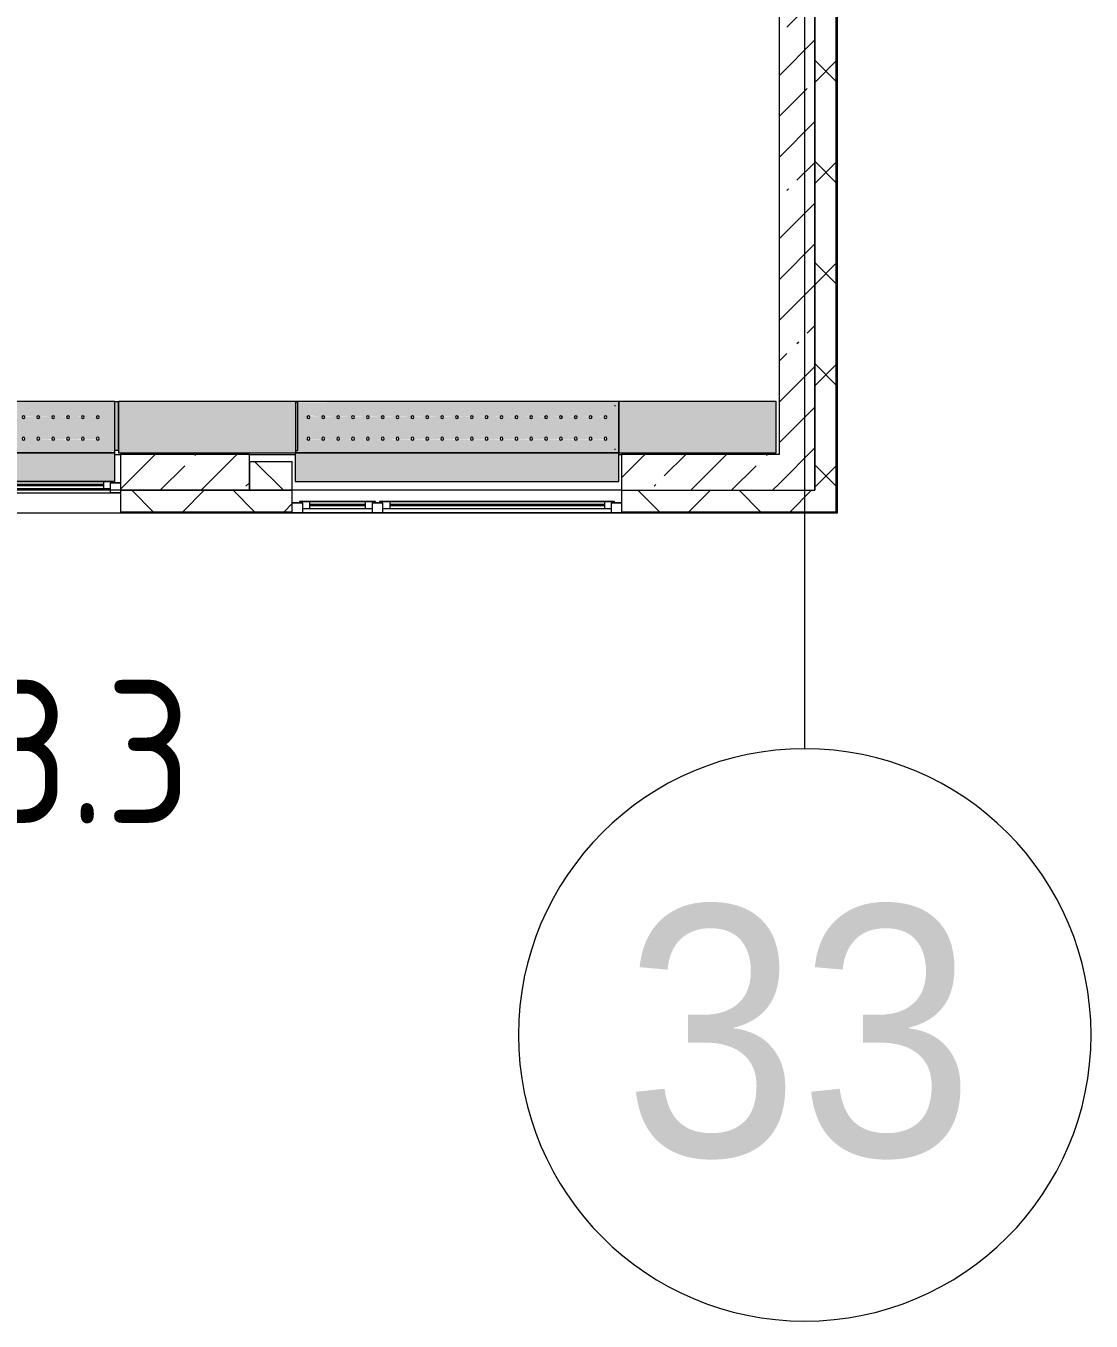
# Model space of a CAD drawing. Header units: millimetres. Extents: x 63482 to 319368, y -8553 to 29000.
# Drawn here: x 254357 to 261799, y -5906 to 3146 of the extents above; entities that cross this region are included whole.
import ezdxf

# ---------------------------------------------------------------- set-up
doc = ezdxf.new("R2010")
doc.units = ezdxf.units.MM
for name, color, linetype, lineweight in [('A-GLAZ-2', 7, 'Continuous', 5), ('A-WALL', 7, 'Continuous', 9), ('A-WALL-4', 7, 'Continuous', 5), ('I-WALL-2', 7, 'Continuous', 5), ('S-COLS', 7, 'Continuous', 5), ('Знаки', 7, 'Continuous', 5), ('Оси', 7, 'Continuous', 9), ('Оси-1', 7, 'Continuous', 20)]:
    doc.layers.add(name, color=color, linetype=linetype, lineweight=lineweight)
doc.layers.add('G-ANNO-TEXT-1', color=7, linetype='Continuous', lineweight=9, true_color=0x3c3c3c)
doc.layers.add('Знаки-2', color=7, linetype='Continuous', lineweight=5, true_color=0xd7cfbf)
doc.styles.add('Arial_1', font='arial.ttf', dxfattribs={"width": 0.9, "height": 1750})
doc.styles.add('GOST Common_4', font='GOST_Common.ttf', dxfattribs={"width": 0.9, "height": 1000})
pattern_1 = [(45, (134788.6, 0), (-353.5534, 353.5534), []), (135, (134788.6, 0), (-353.5534, -353.5534), [])]
pattern_2 = [(45, (134788.6, 0), (-285.1231, 285.1231), []), (45, (135073.7, 0), (-285.1231, 285.1231), [504.031, -100.806, 16.764, -84.042])]

# ---------------------------------------------------------------- blocks, each defined once
blk = doc.blocks.new('120_Окно_СКБ_2Ст_Фрамуга сверху - 120_Окно_СКБ_2Ст_2300х2500_h_ ДОО-22877115-Общий план 3 этажа с размещением фрагментов 3_1-3_8')
at = {"layer": 'A-GLAZ-2'}
for p, q in [((-1150, 13), (-1150, 83)), ((-1150, 83), (-1080, 83)), ((1150, 83), (-1150, 83)), ((-1080, 13), (-1150, 13)), ((-1150, 13), (-1100, 13)), ((-1080, 13), (-1100, 13)), ((-1100, 13), (-1100, 3)), ((-1100, 3), (540, 3)), ((540, 3), (-1100, 3)), ((-1080, 83), (-1080, 13)), ((-1080, 83), (1080, 83)), ((520, 53), (-1080, 53)), ((-1080, 53), (-1080, 13)), ((-1030, 3), (-1030, 53)), ((-1030, 33), (470, 33)), ((470, 23), (-1030, 23)), ((470, 3), (470, 53)), ((520, 13), (520, 83)), ((520, 83), (590, 83)), ((520, 13), (520, 53)), ((590, 13), (520, 13)), ((540, 13), (520, 13)), ((540, 13), (570, 13)), ((540, 13), (570, 13)), ((540, 3), (540, 13)), ((590, 13), (570, 13)), ((570, 13), (570, 3)), ((570, 3), (1100, 3)), ((1100, 3), (570, 3)), ((590, 83), (590, 13)), ((1080, 53), (590, 53)), ((590, 53), (590, 13)), ((640, 3), (640, 53)), ((640, 33), (1030, 33)), ((1030, 23), (640, 23)), ((1030, 3), (1030, 53)), ((1080, 13), (1080, 83)), ((1080, 83), (1150, 83)), ((1080, 13), (1080, 53)), ((1150, 13), (1080, 13)), ((1100, 13), (1080, 13)), ((1100, 13), (1150, 13)), ((1100, 3), (1100, 13)), ((1150, 83), (1150, 13))]:
    blk.add_line(p, q, dxfattribs=at)
blk = doc.blocks.new('120_Окно_СКБ_1Ст - 120_Окно_СКБ_1Ст 900х2500_h_ с форточкой-V93-Общий план 3 этажа с размещением фрагментов 3_1-3_8')
at = {"layer": 'A-GLAZ-2'}
for p, q in [((-450, -127), (-450, -57)), ((-450, -57), (-380, -57)), ((450, -57), (-450, -57)), ((-380, -57), (-380, -127)), ((380, -87), (-380, -87)), ((-380, -87), (-380, -127)), ((-330, -137), (-330, -87)), ((330, -137), (330, -87)), ((380, -127), (380, -57)), ((380, -57), (450, -57)), ((380, -127), (380, -87)), ((450, -57), (450, -127)), ((-380, -127), (-450, -127)), ((-450, -127), (-400, -127)), ((-380, -127), (-400, -127)), ((-400, -127), (-400, -137)), ((-400, -137), (400, -137)), ((400, -137), (-400, -137)), ((-330, -107), (330, -107)), ((330, -117), (-330, -117)), ((450, -127), (380, -127)), ((400, -127), (380, -127)), ((400, -127), (450, -127)), ((400, -137), (400, -127))]:
    blk.add_line(p, q, dxfattribs=at)
blk = doc.blocks.new('Зашивка радиатора_ с перфорацией М7_1 - Зашивка радиатора_ с перфорацией М7_1-V260-Общий план 3 этажа с размещением фрагментов 3_1-3_8')
at = {"layer": 'Знаки-2'}
blk.add_hatch(color=256, dxfattribs=at).paths.add_polyline_path([(-205.2, 380), (-370, 380), (-370, 180), (1890, 180), (1885, 380), (294.7, 380)])
h = blk.add_hatch(color=256, dxfattribs=at)
h.paths.add_polyline_path([(1885, 180), (-370, 180), (-370, -179.9), (1873, -174.2), (1877, 163.9), (1885, 165.1), (1885, 179.6)])
h.paths.add_polyline_path([(863.7, 90.4), (1806.2, 85.4), (1806.2, 75.4), (1797.5, 70.4), (1788.8, 75.4), (1788.8, 85.4), (1792.5, 89), (1702.4, 85.4), (1702.4, 75.4), (1693.7, 70.4), (1685.1, 75.4), (1685.1, 85.4), (1688.7, 89), (1598.7, 85.4), (1598.7, 75.4), (1590, 70.4), (1581.3, 75.4), (1581.3, 85.4), (1585, 89), (1494.9, 85.4), (1494.9, 75.4), (1486.2, 70.4), (1477.6, 75.4), (1477.6, 85.4), (1481.2, 89), (1391.2, 85.4), (1391.2, 75.4), (1382.5, 70.4), (1373.8, 75.4), (1373.8, 85.4), (1377.5, 89), (1287.4, 85.4), (1287.4, 75.4), (1278.7, 70.4), (1270.1, 75.4), (1270.1, 85.4), (1273.7, 89), (1183.7, 85.4), (1183.7, 75.4), (1175, 70.4), (1166.3, 75.4), (1166.3, 85.4), (1170, 89), (1079.9, 85.4), (1079.9, 75.4), (1071.2, 70.4), (1062.6, 75.4), (1062.6, 85.4), (1066.2, 89), (976.2, 85.4), (976.2, 75.4), (967.5, 70.4), (958.8, 75.4), (958.8, 85.4), (962.5, 89), (872.4, 85.4), (872.4, 75.4), (863.7, 70.4), (855.1, 75.4), (855.1, 85.4), (858.7, 89), (768.7, 85.4), (768.7, 75.4), (760, 70.4), (751.3, 75.4), (751.3, 85.4), (755, 89), (664.9, 85.4), (664.9, 75.4), (656.2, 70.4), (647.6, 75.4), (647.6, 85.4), (651.2, 89), (561.2, 85.4), (561.2, 75.4), (552.5, 70.4), (543.8, 75.4), (543.8, 85.4), (547.5, 89), (457.4, 85.4), (457.4, 75.4), (448.7, 70.4), (440.1, 75.4), (440.1, 85.4), (443.7, 89), (353.7, 85.4), (353.7, 75.4), (345, 70.4), (336.3, 75.4), (336.3, 85.4), (340, 89), (249.9, 85.4), (249.9, 75.4), (241.2, 70.4), (232.6, 75.4), (232.6, 85.4), (236.2, 89), (146.2, 85.4), (146.2, 75.4), (137.5, 70.4), (128.8, 75.4), (128.8, 85.4), (132.5, 89), (42.4, 85.4), (42.4, 75.4), (33.7, 70.4), (25.1, 75.4), (25.1, 85.4), (28.7, 89), (-61.3, 85.4), (-61.3, 75.4), (-70, 70.4), (-78.7, 75.4), (-78.7, 85.4), (-75, 89), (-165.1, 85.4), (-165.1, 75.4), (-173.8, 70.4), (-182.4, 75.4), (-182.4, 85.4), (-178.8, 89), (-268.8, 85.4), (-268.8, 75.4), (-277.5, 70.4), (-286.2, 75.4), (-286.2, 85.4), (-277.5, 90.4), (-274.9, 90), (794.7, 90.4)])
h.paths.add_polyline_path([(-173.8, -59.6), (-165.1, -64.6), (-165.1, -74.6), (-168.8, -78.3), (-78.7, -74.6), (-78.7, -64.6), (-70, -59.6), (-61.3, -64.6), (-61.3, -74.6), (-65, -78.3), (25.1, -74.6), (25.1, -64.6), (33.7, -59.6), (42.4, -64.6), (42.4, -74.6), (38.7, -78.3), (128.8, -74.6), (128.8, -64.6), (137.5, -59.6), (146.2, -64.6), (146.2, -74.6), (142.5, -78.3), (232.6, -74.6), (232.6, -64.6), (241.2, -59.6), (249.9, -64.6), (249.9, -74.6), (246.2, -78.3), (336.3, -74.6), (336.3, -64.6), (345, -59.6), (353.7, -64.6), (353.7, -74.6), (350, -78.3), (440.1, -74.6), (440.1, -64.6), (448.7, -59.6), (457.4, -64.6), (457.4, -74.6), (453.7, -78.3), (543.8, -74.6), (543.8, -64.6), (552.5, -59.6), (561.2, -64.6), (561.2, -74.6), (557.5, -78.3), (647.6, -74.6), (647.6, -64.6), (656.2, -59.6), (664.9, -64.6), (664.9, -74.6), (661.2, -78.3), (751.3, -74.6), (751.3, -64.6), (760, -59.6), (768.7, -64.6), (768.7, -74.6), (765, -78.3), (855.1, -74.6), (855.1, -64.6), (863.7, -59.6), (872.4, -64.6), (872.4, -74.6), (868.7, -78.3), (958.8, -74.6), (958.8, -64.6), (967.5, -59.6), (976.2, -64.6), (976.2, -74.6), (972.5, -78.3), (1062.6, -74.6), (1062.6, -64.6), (1071.2, -59.6), (1079.9, -64.6), (1079.9, -74.6), (1076.2, -78.3), (1166.3, -74.6), (1166.3, -64.6), (1175, -59.6), (1183.7, -64.6), (1183.7, -74.6), (1180, -78.3), (1270.1, -74.6), (1270.1, -64.6), (1278.7, -59.6), (1287.4, -64.6), (1287.4, -74.6), (1283.7, -78.3), (1373.8, -74.6), (1373.8, -64.6), (1382.5, -59.6), (1391.2, -64.6), (1391.2, -74.6), (1387.5, -78.3), (1477.6, -74.6), (1477.6, -64.6), (1486.2, -59.6), (1494.9, -64.6), (1494.9, -74.6), (1491.2, -78.3), (1581.3, -74.6), (1581.3, -64.6), (1590, -59.6), (1598.7, -64.6), (1598.7, -74.6), (1595, -78.3), (1685.1, -74.6), (1685.1, -64.6), (1693.7, -59.6), (1702.4, -64.6), (1702.4, -74.6), (1698.7, -78.3), (1788.8, -74.6), (1788.8, -64.6), (1797.5, -59.6), (1806.2, -64.6), (1806.2, -74.6), (1797.5, -79.6), (1794.7, -79.3), (-286.2, -74.6), (-286.2, -64.6), (-277.5, -59.6), (-268.8, -64.6), (-268.8, -74.6), (-272.5, -78.3), (-182.4, -74.6), (-182.4, -64.6), (-176.3, -60)])
at = {"layer": 'Знаки'}
for p, q in [((1890, 380), (-370, 380)), ((-370, 380), (-370, 180)), ((1890, 180), (1890, 380)), ((-370, 180), (1885, 180)), ((1885, 180), (-370, 180)), ((-370, 180), (-370, -179.9)), ((-370, -179.9), (1885, -179.9))]:
    blk.add_line(p, q, dxfattribs=at)
for centre, start, end in [((-277.5, 80.4), 0, 180), ((-277.5, 80.4), 180, 360), ((-173.8, 80.4), 0, 180), ((-173.8, 80.4), 180, 0), ((-70, 80.4), 0, 180), ((-70, 80.4), 180, 0), ((33.7, 80.4), 0, 180), ((33.7, 80.4), 180, 360), ((137.5, 80.4), 0, 180), ((137.5, 80.4), 180, 0), ((241.2, 80.4), 0, 180), ((241.2, 80.4), 180, 0), ((345, 80.4), 0, 180), ((345, 80.4), 180, 0), ((448.7, 80.4), 0, 180), ((448.7, 80.4), 180, 0), ((552.5, 80.4), 0, 180), ((552.5, 80.4), 180, 360), ((656.2, 80.4), 0, 180), ((656.2, 80.4), 180, 0), ((760, 80.4), 0, 180), ((760, 80.4), 180, 0), ((863.7, 80.4), 0, 180), ((863.7, 80.4), 180, 0), ((967.5, 80.4), 0, 180), ((967.5, 80.4), 180, 0), ((1071.2, 80.4), 0, 180), ((1071.2, 80.4), 180, 0), ((1175, 80.4), 0, 180), ((1175, 80.4), 180, 0), ((1278.7, 80.4), 0, 180), ((1278.7, 80.4), 180, 0), ((1382.5, 80.4), 0, 180), ((1382.5, 80.4), 180, 0), ((1486.2, 80.4), 0, 180), ((1486.2, 80.4), 180, 360), ((1590, 80.4), 0, 180), ((1590, 80.4), 180, 0), ((1693.7, 80.4), 0, 180), ((1693.7, 80.4), 180, 360), ((1797.5, 80.4), 0, 180), ((1797.5, 80.4), 180, 0), ((-277.5, -69.6), 0, 180), ((-277.5, -69.6), 180, 0), ((-173.8, -69.6), 0, 180), ((-173.8, -69.6), 180, 0), ((-70, -69.6), 0, 180), ((-70, -69.6), 180, 0), ((33.7, -69.6), 0, 180), ((33.7, -69.6), 180, 0), ((137.5, -69.6), 0, 180), ((137.5, -69.6), 180, 0), ((241.2, -69.6), 0, 180), ((241.2, -69.6), 180, 0), ((345, -69.6), 0, 180), ((345, -69.6), 180, 0), ((448.7, -69.6), 0, 180), ((448.7, -69.6), 180, 0), ((552.5, -69.6), 0, 180), ((552.5, -69.6), 180, 0), ((656.2, -69.6), 0, 180), ((656.2, -69.6), 180, 0), ((760, -69.6), 0, 180), ((760, -69.6), 180, 0), ((863.7, -69.6), 0, 180), ((863.7, -69.6), 180, 0), ((967.5, -69.6), 0, 180), ((967.5, -69.6), 180, 0), ((1071.2, -69.6), 0, 180), ((1071.2, -69.6), 180, 0), ((1175, -69.6), 0, 180), ((1175, -69.6), 180, 0), ((1278.7, -69.6), 0, 180), ((1278.7, -69.6), 180, 0), ((1382.5, -69.6), 0, 180), ((1382.5, -69.6), 180, 0), ((1486.2, -69.6), 0, 180), ((1486.2, -69.6), 180, 0), ((1590, -69.6), 0, 180), ((1590, -69.6), 180, 0), ((1693.7, -69.6), 0, 180), ((1693.7, -69.6), 180, 0), ((1797.5, -69.6), 0, 180), ((1797.5, -69.6), 180, 0)]:
    blk.add_arc(centre, 10, start, end, dxfattribs=at)
blk = doc.blocks.new('Зашивка радиатора_ с перфорацией М1_1 - Зашивка радиатора_ с перфорацией М1_1-V261-Общий план 3 этажа с размещением фрагментов 3_1-3_8')
at = {"layer": 'Знаки-2'}
blk.add_hatch(color=256, dxfattribs=at).paths.add_polyline_path([(380.2, 380), (380.2, 379.3), (-430, 379.3), (-430, 180), (430, 180), (430, 380)])
h = blk.add_hatch(color=256, dxfattribs=at)
h.paths.add_polyline_path([(-285.1, 180), (-430, 180), (-430, -179.9), (430.2, -179.9), (430.2, 180), (214.9, 180)])
h.paths.add_polyline_path([(1, 90.4), (320.9, 85.4), (320.9, 75.4), (312.2, 70.4), (303.6, 75.4), (303.6, 85.4), (307.2, 89), (217.2, 85.4), (217.2, 75.4), (208.5, 70.4), (199.8, 75.4), (199.8, 85.4), (203.5, 89), (113.4, 85.4), (113.4, 75.4), (104.7, 70.4), (96.1, 75.4), (96.1, 85.4), (99.7, 89), (9.7, 85.4), (9.7, 75.4), (1, 70.4), (-7.7, 75.4), (-7.7, 85.4), (-4, 89), (-94.1, 85.4), (-94.1, 75.4), (-102.8, 70.4), (-111.4, 75.4), (-111.4, 85.4), (-107.8, 89), (-197.8, 85.4), (-197.8, 75.4), (-206.5, 70.4), (-215.2, 75.4), (-215.2, 85.4), (-211.5, 89), (-301.6, 85.4), (-301.6, 75.4), (-310.3, 70.4), (-318.9, 75.4), (-318.9, 85.4), (-310.3, 90.4), (-285.1, 90), (-102.8, 90.4)])
h.paths.add_polyline_path([(-206.5, -59.6), (-197.8, -64.6), (-197.8, -74.6), (-201.5, -78.3), (-111.4, -74.6), (-111.4, -64.6), (-102.8, -59.6), (-94.1, -64.6), (-94.1, -74.6), (-97.8, -78.3), (-7.7, -74.6), (-7.7, -64.6), (1, -59.6), (9.7, -64.6), (9.7, -74.6), (6, -78.3), (96.1, -74.6), (96.1, -64.6), (104.7, -59.6), (113.4, -64.6), (113.4, -74.6), (109.7, -78.3), (199.8, -74.6), (199.8, -64.6), (208.5, -59.6), (217.2, -64.6), (217.2, -74.6), (214.9, -78.3), (303.6, -74.6), (303.6, -64.6), (312.2, -59.6), (320.9, -64.6), (320.9, -74.6), (312.2, -79.6), (309.7, -79.3), (-318.9, -74.6), (-318.9, -64.6), (-310.3, -59.6), (-301.6, -64.6), (-301.6, -74.6), (-305.3, -78.3), (-215.2, -74.6), (-215.2, -64.6), (-209.1, -60)])
at = {"layer": 'Знаки'}
for p, q in [((-419.8, 380), (-430, 380)), ((-430, 380), (-430, 180)), ((430, 380), (380.2, 380)), ((430, 180), (430, 380)), ((-430, 180), (430, 180)), ((430.2, 180), (-430, 180)), ((-430, 180), (-430, -179.9)), ((-430, -179.9), (430.2, -179.9))]:
    blk.add_line(p, q, dxfattribs=at)
for centre, start, end in [((-310.3, 80.4), 180, 0), ((-310.3, 80.4), 0, 180), ((-206.5, 80.4), 0, 180), ((-206.5, 80.4), 180, 360), ((-102.8, 80.4), 0, 180), ((-102.8, 80.4), 180, 0), ((1, 80.4), 0, 180), ((1, 80.4), 180, 0), ((104.7, 80.4), 0, 180), ((104.7, 80.4), 180, 360), ((208.5, 80.4), 0, 180), ((208.5, 80.4), 180, 0), ((312.2, 80.4), 0, 180), ((312.2, 80.4), 180, 0), ((-310.3, -69.6), 0, 180), ((-310.3, -69.6), 180, 0), ((-206.5, -69.6), 0, 180), ((-206.5, -69.6), 180, 0), ((-102.8, -69.6), 0, 180), ((-102.8, -69.6), 180, 0), ((1, -69.6), 0, 180), ((1, -69.6), 180, 0), ((104.7, -69.6), 0, 180), ((104.7, -69.6), 180, 0), ((208.5, -69.6), 0, 180), ((208.5, -69.6), 180, 0), ((312.2, -69.6), 0, 180), ((312.2, -69.6), 180, 0)]:
    blk.add_arc(centre, 10, start, end, dxfattribs=at)
blk = doc.blocks.new('Зашивка без перфорации М3 - М3_28-31190846-Общий план 3 этажа с размещением фрагментов 3_1-3_8')
at = {"layer": 'Знаки-2'}
blk.add_hatch(color=256, dxfattribs=at).paths.add_polyline_path([(-20.3, 180), (-430, 180), (-430, -179.9), (810.2, -179.9), (810.2, 180), (479.7, 180)])
at = {"layer": 'Знаки'}
for p, q in [((810.2, 180), (-430, 180)), ((-430, 180), (-430, -179.9)), ((810.2, -179.9), (810.2, 180)), ((-430, -179.9), (810.2, -179.9))]:
    blk.add_line(p, q, dxfattribs=at)
blk = doc.blocks.new('Зашивка_ торцевая панель - Зашивка_ торцевая панель Т2-V264-Общий план 3 этажа с размещением фрагментов 3_1-3_8')
at = {"layer": 'Знаки'}
for p, q in [((-430, 151.2), (-430, 158.5)), ((-430, -153.4), (-430, -146.4))]:
    blk.add_line(p, q, dxfattribs=at)
blk = doc.blocks.new('Зашивка_ опоясывающая панель - Зашивка_ опоясывающая панель-V276-Общий план 3 этажа с размещением фрагментов 3_1-3_8')
at = {"layer": 'Знаки-2'}
blk.add_hatch(color=256, dxfattribs=at).paths.add_polyline_path([(-430, -160), (-406, -160), (-406, 180), (-430, 180), (-430, -19.5)])
at = {"layer": 'Знаки'}
for p, q in [((-430, -160), (-430, 180)), ((-430, 180), (-406, 180)), ((-406, 180), (-406, -160)), ((-430, -160), (-406, -160))]:
    blk.add_line(p, q, dxfattribs=at)
blk = doc.blocks.new('Зашивка_ опоясывающая панель - Зашивка_ опоясывающая панель-V268-Общий план 3 этажа с размещением фрагментов 3_1-3_8')
at = {"layer": 'Знаки-2'}
blk.add_hatch(color=256, dxfattribs=at).paths.add_polyline_path([(-406, -160), (-406, 180), (-418, 180), (-418, -160)])
at = {"layer": 'Знаки'}
for p, q in [((-418, 180), (-406, 180)), ((-406, 180), (-406, -160)), ((-418, -160), (-406, -160))]:
    blk.add_line(p, q, dxfattribs=at)
blk = doc.blocks.new('Зашивка без перфорации М3_2_1 - М3_2_21-32618587-Общий план 3 этажа с размещением фрагментов 3_1-3_8')
at = {"layer": 'Знаки-2'}
blk.add_hatch(color=256, dxfattribs=at).paths.add_polyline_path([(-430, 180), (-430, -179.9), (670.2, -179.9), (670.2, 180), (-164.9, 180)])
at = {"layer": 'Знаки'}
for p, q in [((670.2, 180), (-430, 180)), ((-430, 180), (-430, -179.9)), ((670.2, -179.9), (670.2, 180)), ((-430, -179.9), (670.2, -179.9))]:
    blk.add_line(p, q, dxfattribs=at)
blk = doc.blocks.new('Ось сетки - D8-29747960-Общий план 3 этажа с размещением фрагментов 3_1-3_8')
at = {"layer": 'Оси-1'}
for start, end in [(360, 180), (180, 360)]:
    blk.add_arc((0, 0), 4, start, end, dxfattribs=at)

msp = doc.modelspace()

# ---------------------------------------------------------------- hatches: boundary and pattern name
at = {"layer": 'A-WALL-4'}
h = msp.add_hatch(dxfattribs=at)
h.set_pattern_fill('FP_52', color=256, style=0, pattern_type=2)
h.set_pattern_definition(pattern_1)
h.paths.add_polyline_path([(259868.6, -250), (260018.6, -250), (260018.6, 7700), (259868.6, 7700), (259868.6, -100)])
h.paths.add_polyline_path([(260018.6, 8900), (260018.6, 10820), (259868.6, 10820), (259868.6, 8900)])
h.paths.add_polyline_path([(259868.6, 13120), (260018.6, 13120), (260018.6, 21400), (259868.6, 21400), (259868.6, 15112.7)])
h = msp.add_hatch(dxfattribs=at)
h.set_pattern_fill('FP_50', color=256, style=0, pattern_type=2)
h.set_pattern_definition([(135, (134788.6, 0), (-176.7767, -176.7767), [])])
h.paths.add_polyline_path([(256218.6, -100), (256218.6, 100), (255918.6, 100), (255918.6, -100)])
h.paths.add_polyline_path([(243718.6, -100), (244618.6, -100), (244618.6, 100), (243718.6, 100)])
h.paths.add_polyline_path([(254118.6, -100), (254118.6, 100), (253618.6, 100), (253618.6, -100), (253834, -100)])
h.paths.add_polyline_path([(245518.6, -100), (246418.6, -100), (246418.6, 100), (245518.6, 100)])
h.paths.add_polyline_path([(251334.1, -100), (251818.6, -100), (251818.6, 100), (250768.6, 100), (250768.6, -100), (250834.1, -100)])
h.paths.add_polyline_path([(248218.6, -100), (248468.6, -100), (248468.6, 100), (248218.6, 100)])
h.paths.add_polyline_path([(236518.6, -100), (236518.6, 100), (235618.6, 100), (235618.6, -100), (236334.6, -100)])
h.paths.add_polyline_path([(237418.6, -100), (237668.6, -100), (237668.6, 100), (237418.6, 100)])
h.paths.add_polyline_path([(232834.8, -100), (232918.6, -100), (232918.6, 100), (231868.6, 100), (231868.6, -100), (232334.8, -100)])
h.paths.add_polyline_path([(239968.6, -100), (241018.6, -100), (241018.6, 100), (239968.6, 100)])
h.paths.add_polyline_path([(229334.9, -100), (229568.6, -100), (229568.6, 100), (229318.6, 100), (229318.6, -100)])
h.paths.add_polyline_path([(226718.6, -100), (227518.6, -100), (227518.6, 100), (226718.6, 100)])
h = msp.add_hatch(dxfattribs=at)
h.set_pattern_fill('FP_52', color=256, style=0, pattern_type=2)
h.set_pattern_definition(pattern_1)
h.paths.add_polyline_path([(259333.8, -250), (259868.6, -250), (259868.6, -100), (258518.6, -100), (258518.6, -250), (258833.8, -250)])
h.paths.add_polyline_path([(255333.9, -250), (256218.6, -250), (256218.6, -100), (255018.6, -100), (255018.6, -250)])
h.paths.add_polyline_path([(242334.4, -250), (242818.6, -250), (242818.6, -100), (241918.6, -100), (241918.6, -250)])
h.paths.add_polyline_path([(243834.4, -250), (244618.6, -250), (244618.6, -100), (243718.6, -100), (243718.6, -250)])
h.paths.add_polyline_path([(245518.6, -250), (246418.6, -250), (246418.6, -100), (245518.6, -100)])
h.paths.add_polyline_path([(254118.6, -250), (254118.6, -100), (252718.6, -100), (252718.6, -250), (253834, -250)])
h.paths.add_polyline_path([(247318.6, -250), (248468.6, -250), (248468.6, -100), (247318.6, -100)])
h.paths.add_polyline_path([(251334.1, -250), (251818.6, -250), (251818.6, -100), (250768.6, -100), (250768.6, -250), (250834.1, -250)])
h.paths.add_polyline_path([(237334.6, -250), (237668.6, -250), (237668.6, -100), (235618.6, -100), (235618.6, -250), (236518.6, -250)])
h.paths.add_polyline_path([(240834.4, -250), (241018.6, -250), (241018.6, -100), (239968.6, -100), (239968.6, -250), (240334.5, -250)])
h.paths.add_polyline_path([(228418.6, -250), (229568.6, -250), (229568.6, -100), (228418.6, -100)])
h.paths.add_polyline_path([(231868.6, -250), (232918.6, -250), (232918.6, -100), (231868.6, -100)])
h.paths.add_polyline_path([(233818.6, -250), (234718.6, -250), (234718.6, -100), (233818.6, -100)])
h.paths.add_polyline_path([(227518.6, -250), (227518.6, -100), (226718.6, -100), (226718.6, -250), (227335, -250)])
h.paths.add_polyline_path([(224335.1, -250), (225818.6, -250), (225818.6, -100), (223998.6, -100), (223998.6, -250)])
at = {"layer": 'I-WALL-2'}
h = msp.add_hatch(dxfattribs=at)
h.set_pattern_fill('FP_48', color=256, style=0, pattern_type=2)
h.set_pattern_definition(pattern_2)
h.paths.add_polyline_path([(259868.6, -100), (259868.6, 7700), (259618.6, 7700), (259618.6, -100)])
h = msp.add_hatch(dxfattribs=at)
h.set_pattern_fill('FP_48', color=256, style=0, pattern_type=2)
h.set_pattern_definition(pattern_2)
h.paths.add_polyline_path([(259618.6, -100), (259618.6, 150), (258518.6, 150), (258518.6, -100), (259333.8, -100)])
at = {"layer": 'S-COLS'}
h = msp.add_hatch(dxfattribs=at)
h.set_pattern_fill('FP_48', color=256, style=0, pattern_type=2)
h.set_pattern_definition(pattern_2)
h.paths.add_polyline_path([(255918.6, -100), (255918.6, 150), (255018.6, 150), (255018.6, -100), (255833.9, -100)])

# ---------------------------------------------------------------- linework, layer by layer
at = {"layer": 'A-WALL'}
for p, q in [((260018.6, -250), (260018.6, 7700)), ((260021.6, -253), (260021.6, 7700)), ((255918.6, -100), (256218.6, -100)), ((256218.6, -100), (255918.6, -100)), ((255018.6, -250), (256218.6, -250)), ((255018.6, -253), (256218.6, -253)), ((258518.6, -250), (260018.6, -250)), ((258518.6, -253), (260021.6, -253))]:
    msp.add_line(p, q, dxfattribs=at)
at = {"layer": 'A-WALL-4'}
for p, q in [((260026.6, -258), (260026.6, 21558)), ((259868.6, 8900), (259868.6, -100)), ((256218.6, 100), (255918.6, 100)), ((255918.6, 100), (255918.6, -100)), ((256218.6, -258), (256218.6, 100)), ((255918.6, -100), (255018.6, -100)), ((255018.6, -100), (255018.6, -258)), ((258518.6, -100), (258518.6, -258)), ((258518.6, -100), (259868.6, -100)), ((244618.6, -258), (260026.6, -258))]:
    msp.add_line(p, q, dxfattribs=at)
at = {"layer": 'I-WALL-2'}
for p, q in [((259618.6, 7739.2), (259618.6, 150)), ((259868.6, -100), (259868.6, 7700)), ((254978.8, 150), (255018.6, 150)), ((255918.6, 150), (256238.6, 150)), ((258498.6, 150), (258518.6, 150)), ((259618.6, 150), (258518.6, 150)), ((258518.6, 150), (258518.6, -100)), ((255018.6, -100), (254118.6, -100)), ((258518.6, -100), (256218.6, -100)), ((258518.6, -100), (259868.6, -100))]:
    msp.add_line(p, q, dxfattribs=at)
at = {"layer": 'S-COLS'}
for p, q in [((255918.6, 150), (255018.6, 150)), ((255018.6, 150), (255018.6, -100)), ((255918.6, 100), (255918.6, 150)), ((255918.6, -100), (255918.6, 100)), ((255018.6, -100), (255918.6, -100))]:
    msp.add_line(p, q, dxfattribs=at)
at = {"layer": 'Оси'}
msp.add_line((259798.6, -1906.3), (259798.6, 9979), dxfattribs=at)

# ---------------------------------------------------------------- block references
at = {"layer": 'A-GLAZ-2', "rotation": 180}
for name, p in [('120_Окно_СКБ_1Ст - 120_Окно_СКБ_1Ст 900х2500_h_ с форточкой-V93-Общий план 3 этажа с размещением фрагментов 3_1-3_8', (254568.6, -175)), ('120_Окно_СКБ_2Ст_Фрамуга сверху - 120_Окно_СКБ_2Ст_2300х2500_h_ ДОО-22877115-Общий план 3 этажа с размещением фрагментов 3_1-3_8', (257368.6, -175))]:
    msp.add_blockref(name, p, dxfattribs=at)
at = {"layer": 'Знаки', "rotation": 180}
for name, p in [('Зашивка радиатора_ с перфорацией М1_1 - Зашивка радиатора_ с перфорацией М1_1-V261-Общий план 3 этажа с размещением фрагментов 3_1-3_8', (254548.8, 341.3)), ('Зашивка без перфорации М3 - М3_28-31190846-Общий план 3 этажа с размещением фрагментов 3_1-3_8', (255813.6, 341.3)), ('Зашивка радиатора_ с перфорацией М7_1 - Зашивка радиатора_ с перфорацией М7_1-V260-Общий план 3 этажа с размещением фрагментов 3_1-3_8', (258128.6, 341.3)), ('Зашивка без перфорации М3_2_1 - М3_2_21-32618587-Общий план 3 этажа с размещением фрагментов 3_1-3_8', (259168.8, 341.2))]:
    msp.add_blockref(name, p, dxfattribs=at)
at = {"layer": 'Знаки'}
for name, p in [('Зашивка_ опоясывающая панель - Зашивка_ опоясывающая панель-V276-Общий план 3 этажа с размещением фрагментов 3_1-3_8', (255408.9, 341.3)), ('Зашивка_ опоясывающая панель - Зашивка_ опоясывающая панель-V268-Общий план 3 этажа с размещением фрагментов 3_1-3_8', (256661.6, 337.4)), ('Зашивка_ торцевая панель - Зашивка_ торцевая панель Т2-V264-Общий план 3 этажа с размещением фрагментов 3_1-3_8', (258904.6, 337.4))]:
    msp.add_blockref(name, p, dxfattribs=at)
at = {"layer": 'Оси-1', "xscale": 499.9999999999995, "yscale": 499.9999999999995, "zscale": 499.9999999999995}
msp.add_blockref('Ось сетки - D8-29747960-Общий план 3 этажа с размещением фрагментов 3_1-3_8', (259798.6, -3906.3), dxfattribs=at)

# ---------------------------------------------------------------- texts
at = {"layer": 'G-ANNO-TEXT-1', "insert": (253508.6, -1427.6), "char_height": 1000, "width": 2236.708, "attachment_point": 1, "style": 'GOST Common_4'}
msp.add_mtext(' 3.3', dxfattribs=at)
at = {"layer": 'Оси', "insert": (258535.5, -3003), "char_height": 1750, "width": 3030.379, "attachment_point": 1, "style": 'Arial_1'}
msp.add_mtext('33', dxfattribs=at)

doc.saveas('drawing.dxf')
